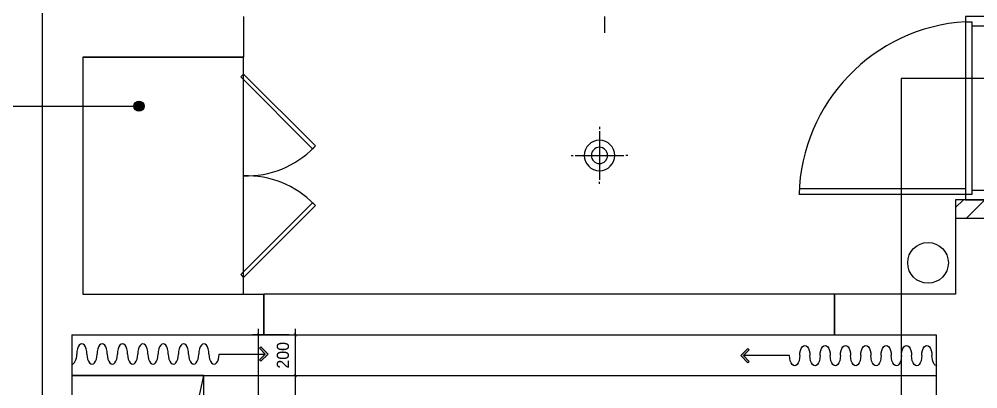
# Model space of a CAD drawing. Header units: inches. Extents: x 4000 to 56200, y 2703 to 36422.
# Drawn here: x 35303 to 40017, y 15716 to 17533 of the extents above; entities that cross this region are included whole.
import ezdxf

# ---------------------------------------------------------------- set-up
doc = ezdxf.new("R2010")
doc.units = ezdxf.units.IN
doc.header["$LTSCALE"] = 30
doc.header["$MEASUREMENT"] = 0
for name, color, linetype in [('0-ELC TEXT', 7, 'Continuous'), ('0-LINE', 7, 'Continuous'), ('01. F-소품', 3, 'Continuous'), ('03-WAL NEW', 3, 'Continuous'), ('06-C-천장', 4, 'Continuous'), ('06-FUR', 6, 'Continuous'), ('07-DIM', 5, 'Continuous'), ('07-DIM WAL', 5, 'Continuous'), ('3.기호.계단선', 30, 'Continuous'), ('_LIBR', 4, 'Continuous'), ('CEIL-DOOR', 6, 'Continuous'), ('CEIL-LIGHT', 7, 'Continuous'), ('HAT', 5, 'Continuous'), ('RC-LIGHT', 7, 'Continuous'), ('U-LANP', 6, 'Continuous'), ('도면층2', 2, 'Continuous'), ('도면층4', 4, 'Continuous')]:
    doc.layers.add(name, color=color, linetype=linetype)
doc.styles.add('HY 울릉도 L', font='')
doc.styles.get('HY 울릉도 L').set_extended_font_data('HY울릉도L')
doc.linetypes.add('FENCELINE1', pattern='A,0.25,-0.1,[133,ltypeshp.shx,S=0.1,R=0,X=-0.1,Y=0],-0.1,1', length=1.45)
doc.dimstyles.new('30-', dxfattribs={"dimscale": 30, "dimtxt": 2, "dimasz": 1, "dimexe": 1, "dimexo": 1, "dimgap": 1, "dimtad": 1, "dimdec": 0, "dimrnd": 0.05, "dimdsep": 46, "dimlunit": 6, "dimtxsty": 'HY 울릉도 L', "dimblk": 'ARCHTICK', "dimcen": 2.5, "dimdle": 1, "dimclrd": 133, "dimclre": 133, "dimclrt": 30, "dimadec": 0, "dimazin": 0, "dimtfac": 1, "dimtdec": 0, "dimtix": 1, "dimtmove": 2, "dimatfit": 3, "dimldrblk": 'ARCHTICK', "dimfxl": 1, "dimlwd": -1, "dimlwe": -1, "dimarcsym": 0})

# ---------------------------------------------------------------- blocks, each defined once
blk = doc.blocks.new('FFSFDF')
at = {"layer": '01. F-소품'}
blk.add_hatch(color=8, dxfattribs=at).paths.add_polyline_path([(1567672.9, 1746751.1), (1567679.9, 1746744.1), (1567715.3, 1746779.4), (1567679.9, 1746814.8), (1567672.9, 1746807.7), (1567701.2, 1746779.4)])
at = {"layer": '01. F-소품', "color": 8}
for p, q in [((1567672.9, 1746807.7), (1567679.9, 1746814.8)), ((1567474.8, 1746779.4), (1567701.2, 1746779.4)), ((1567672.9, 1746751.1), (1567679.9, 1746744.1))]:
    blk.add_line(p, q, dxfattribs=at)
for points in [[(1567672.9, 1746807.7), (1567701.2, 1746779.4), (1567672.9, 1746751.1)], [(1567679.9, 1746814.8), (1567715.3, 1746779.4), (1567679.9, 1746744.1)]]:
    blk.add_lwpolyline(points, dxfattribs=at)
for centre, start_param, end_param in [((1566799.8, 1746779.4), 1.570796, 4.712389), ((1566899.8, 1746779.4), 1.570796, 4.712389), ((1566999.8, 1746779.4), 1.570796, 4.712389), ((1567099.8, 1746779.4), 1.570796, 4.712389), ((1567199.8, 1746779.4), 1.570796, 4.712389), ((1567299.8, 1746779.4), 1.570796, 4.712389), ((1567399.8, 1746779.4), 1.570796, 4.712389), ((1566749.8, 1746779.4), 6.283185, 7.853982), ((1566849.8, 1746779.4), 4.712389, 7.853982), ((1566949.8, 1746779.4), 4.712389, 7.853982), ((1567049.8, 1746779.4), 4.712389, 7.853982), ((1567149.8, 1746779.4), 4.712389, 7.853982), ((1567249.8, 1746779.4), 4.712389, 7.853982), ((1567349.8, 1746779.4), 4.712389, 7.853982), ((1567449.8, 1746779.4), 4.712389, 7.853982)]:
    blk.add_ellipse(centre, major_axis=(0, -50), ratio=0.5, start_param=start_param, end_param=end_param, dxfattribs=at)
blk = doc.blocks.new('도남e편한108-1003')
at = {"layer": '도면층2'}
for p, q in [((13177.7, 37571.9), (13177.7, 25896.9)), ((14167.7, 36531.9), (14167.7, 36331.9)), ((13377.7, 36331.9), (13377.7, 35166.9)), ((13377.7, 36331.9), (14167.7, 36331.9)), ((17667.7, 35541.9), (17667.7, 35166.9)), ((17667.7, 35541.9), (17867.7, 35541.9)), ((13377.7, 35166.9), (14267.7, 35166.9)), ((14267.7, 34966.9), (14267.7, 35166.9)), ((14267.7, 35166.9), (14267.7, 34966.9)), ((17572.7, 35166.9), (17072.7, 35166.9)), ((17072.7, 35166.9), (17072.7, 34966.9)), ((17667.7, 35166.9), (17572.7, 35166.9)), ((13322.7, 34966.9), (13322.7, 31831.9)), ((13322.7, 34966.9), (14267.7, 34966.9)), ((17072.7, 34966.9), (17572.7, 34966.9)), ((17572.7, 34966.9), (17572.7, 31631.9))]:
    blk.add_line(p, q, dxfattribs=at)
at = {"layer": '도면층4'}
blk.add_line((14267.7, 35166.9), (14267.7, 34966.9), dxfattribs=at)
blk.add_lwpolyline([(17072.7, 35166.9), (14267.7, 35166.9), (14267.7, 34966.9), (17072.7, 34966.9)], close=True, dxfattribs=at)
blk = doc.blocks.new('cjswjdeh')
at = {"layer": '03-WAL NEW'}
h = blk.add_hatch(dxfattribs=at)
h.set_pattern_fill('ANSI31', color=256, scale=600)
h.set_pattern_definition([(45, (22239, -18986.44), (-53.03301, 53.03301), [])])
h.paths.add_polyline_path([(39906.7, 16645.5), (39906.7, 16555.5), (40106.7, 16555.5), (40106.7, 16645.5)])
at = {"layer": '0-LINE', "color": 8}
for p, q in [((38180.9, 17545.5), (38180.9, 17465.6)), ((35561.7, 15780.5), (39811.7, 15780.5))]:
    blk.add_line(p, q, dxfattribs=at)
at = {"layer": '03-WAL NEW'}
for p, q in [((40106.7, 16645.5), (39906.7, 16645.5)), ((39906.7, 16645.5), (39906.7, 16555.5))]:
    blk.add_line(p, q, dxfattribs=at)
at = {"layer": '06-FUR', "color": 8}
for p, q in [((36211.7, 15780.5), (35561.7, 15780.5)), ((35561.7, 15780.5), (35561.7, 12845.5)), ((35561.7, 12845.5), (36211.7, 15780.5)), ((36211.7, 12845.5), (36211.7, 15780.5))]:
    blk.add_line(p, q, dxfattribs=at)
for points in [[(35616.7, 16180.5), (36406.7, 16180.5), (36406.7, 17345.5), (35616.7, 17345.5)], [(36406.7, 17263), (36760.2, 16909.5), (36746.1, 16895.3), (36392.5, 17248.9)], [(36406.7, 16263), (36760.2, 16616.6), (36746.1, 16630.7), (36392.5, 16277.1)]]:
    blk.add_lwpolyline(points, close=True, dxfattribs=at)
for centre, start, end in [((36421.2, 17227.3), 268.209, 315.6168), ((36421.2, 16298.7), 44.3832, 91.791)]:
    blk.add_arc(centre, 464.5, start, end, dxfattribs=at)
at = {"layer": '3.기호.계단선', "color": 8}
blk.add_circle((39772.1, 16334.8), 100, dxfattribs=at)
at = {"layer": '_LIBR', "color": 8, "linetype": 'Continuous'}
for p, q in [((39956.7, 17520.5), (39956.7, 16700.5)), ((39987.2, 17500.5), (39987.2, 16690.5))]:
    blk.add_line(p, q, dxfattribs=at)
for points in [[(40077.2, 17500.5), (40077.2, 17520.5), (40106.7, 17520.5), (40106.7, 17545.5), (39956.7, 17545.5), (39956.7, 17520.5), (39987.2, 17520.5), (39987.2, 17500.5)], [(39987.2, 16670.5), (39956.7, 16670.5), (39956.7, 16645.5), (40106.7, 16645.5), (40106.7, 16670.5), (40077.2, 16670.5), (40077.2, 16690.5), (39987.2, 16690.5)]]:
    blk.add_lwpolyline(points, close=True, dxfattribs=at)
blk.add_lwpolyline([(39137.8, 16700.5), (39956.7, 16700.5), (39956.7, 16670.5), (39137.2, 16670.5)], dxfattribs=at)
blk.add_arc((40010.8, 16648.9), 873.3, 93.5571, 178.5805, dxfattribs=at)
at = {"color": 8}
blk.add_blockref('FFSFDF', (-1531188.1, -1730892.9), dxfattribs=at)
at = {"color": 8, "xscale": -1}
blk.add_blockref('FFSFDF', (1606566.2, -1730900.5), dxfattribs=at)
at = {"layer": '06-C-천장'}
blk.add_blockref('도남e편한108-1003', (22239, -18986.4), dxfattribs=at)
blk = doc.blocks.new('_ARCHTICK')
at = {"color": 0, "linetype": 'ByBlock', "const_width": 0.075}
blk.add_lwpolyline([(-0.25, -0.25), (0.25, 0.25)], dxfattribs=at)
blk = doc.blocks.new('*D170')
at = {"layer": '07-DIM WAL', "color": 133, "transparency": 16777216}
for p, q in [((36661.7, 15183), (36661.7, 15810.5)), ((36631.7, 15780.5), (36631.7, 15780.5)), ((36631.7, 15213), (36631.7, 15213))]:
    blk.add_line(p, q, dxfattribs=at)
at = {"layer": 'Defpoints', "color": 0, "transparency": 16777216}
for p in [(36661.7, 15780.5), (36661.7, 15780.5), (36661.7, 15213)]:
    blk.add_point(p, dxfattribs=at)
at = {"layer": '07-DIM WAL', "color": 133, "transparency": 16777216, "xscale": 30, "yscale": 30, "zscale": 30}
for p, rotation in [((36661.7, 15780.5), 90), ((36661.7, 15213), 270)]:
    blk.add_blockref('_ARCHTICK', p, dxfattribs=dict(at, rotation=rotation))
at = {"layer": '07-DIM WAL', "color": 30, "transparency": 16777216, "insert": (36600.3, 15496.8), "char_height": 60, "attachment_point": 5, "rotation": 90, "style": 'HY 울릉도 L'}
blk.add_mtext('568', dxfattribs=at)
blk = doc.blocks.new('*D171')
at = {"layer": '07-DIM WAL', "color": 133, "transparency": 16777216}
for p, q in [((36631.7, 15980.5), (36631.7, 15980.5)), ((36661.7, 15750.5), (36661.7, 16010.5)), ((36631.7, 15780.5), (36631.7, 15780.5))]:
    blk.add_line(p, q, dxfattribs=at)
at = {"layer": 'Defpoints', "color": 0, "transparency": 16777216}
for p in [(36661.7, 15980.5), (36661.7, 15980.5), (36661.7, 15780.5)]:
    blk.add_point(p, dxfattribs=at)
at = {"layer": '07-DIM WAL', "color": 133, "transparency": 16777216, "xscale": 30, "yscale": 30, "zscale": 30}
for p, rotation in [((36661.7, 15980.5), 270), ((36661.7, 15780.5), 90)]:
    blk.add_blockref('_ARCHTICK', p, dxfattribs=dict(at, rotation=rotation))
at = {"layer": '07-DIM WAL', "color": 30, "transparency": 16777216, "insert": (36600.4, 15880.5), "char_height": 60, "attachment_point": 5, "rotation": 90, "style": 'HY 울릉도 L'}
blk.add_mtext('200', dxfattribs=at)
blk = doc.blocks.new('*D173')
at = {"layer": '07-DIM WAL', "color": 133, "transparency": 16777216}
for p, q in [((36631.7, 15980.5), (36450.8, 15980.5)), ((36480.8, 15183), (36480.8, 16010.5)), ((36631.7, 15213), (36450.8, 15213))]:
    blk.add_line(p, q, dxfattribs=at)
at = {"layer": 'Defpoints', "color": 0, "transparency": 16777216}
for p in [(36480.8, 15980.5), (36661.7, 15980.5), (36661.7, 15213)]:
    blk.add_point(p, dxfattribs=at)
at = {"layer": '07-DIM WAL', "color": 133, "transparency": 16777216, "xscale": 30, "yscale": 30, "zscale": 30}
for p, rotation in [((36480.8, 15980.5), 90), ((36480.8, 15213), 270)]:
    blk.add_blockref('_ARCHTICK', p, dxfattribs=dict(at, rotation=rotation))
at = {"layer": '07-DIM WAL', "color": 30, "transparency": 16777216, "insert": (36419.5, 15596.8), "char_height": 60, "attachment_point": 5, "rotation": 90, "style": 'HY 울릉도 L'}
blk.add_mtext('768', dxfattribs=at)
blk = doc.blocks.new('매입등')
at = {"layer": 'HAT', "color": 1}
for p, q in [((0, 140), (0, 130)), ((0, 120), (0, -120)), ((-140, 0), (-130, 0)), ((120, 0), (-120, 0)), ((140, 0), (130, 0)), ((-140, 0), (-130, 0)), ((0, -140), (0, -130))]:
    blk.add_line(p, q, dxfattribs=at)
blk.add_circle((0, 0), 40, dxfattribs=at)
at = {"layer": 'U-LANP'}
blk.add_circle((0, 0), 75, dxfattribs=at)
blk = doc.blocks.new('A$C59950440')
at = {"layer": 'CEIL-DOOR'}
blk.add_blockref('매입등', (140, 140), dxfattribs=at)

msp = doc.modelspace()

# ---------------------------------------------------------------- hatches: boundary and pattern name
at = {"layer": '0-ELC TEXT'}
h = msp.add_hatch(color=256, dxfattribs=at)
h.dxf.hatch_style = 1
edge = h.paths.add_edge_path()
edge.add_arc((35892.6, 17105.4), 25, 90, 450)

# ---------------------------------------------------------------- linework, layer by layer
msp.add_line((34730.2, 17105.4), (35892.6, 17105.4), dxfattribs=at)
msp.add_circle((35892.6, 17105.4), 25, dxfattribs=at)
at = {"layer": '3.기호.계단선', "linetype": 'FENCELINE1', "ltscale": 5}
for p, q in [((40454.2, 17240.7), (39640.3, 17240.7)), ((39640.3, 17240.7), (39640.3, 15090.1))]:
    msp.add_line(p, q, dxfattribs=at)
at = {"layer": 'CEIL-LIGHT', "const_width": 1}
msp.add_lwpolyline([(39811.7, 15780.5), (35561.7, 15780.5)], dxfattribs=at)

# ---------------------------------------------------------------- block references
at = {"layer": '07-DIM'}
msp.add_blockref('cjswjdeh', (0, 0), dxfattribs=at)
at = {"layer": 'RC-LIGHT', "xscale": -1}
msp.add_blockref('A$C59950440', (38296.7, 16723), dxfattribs=at)

# ---------------------------------------------------------------- dimensions: what is measured, and where the dimension line sits
at = {"layer": '07-DIM WAL'}
for base, p1, p2, picture, middle in [((36480.8373562, 15980.5068746), (36661.6519092, 15213.0068746), (36661.6519092, 15980.5068746), '*D173', (36419.5347782, 15596.7568746)), ((36661.7, 15980.5), (36661.7, 15780.5), (36661.7, 15980.5), '*D171', (36600.4, 15880.5)), ((36661.6519092, 15780.5068746), (36661.6519092, 15213.0068746), (36661.6519092, 15780.5068746), '*D170', (36600.3493312, 15496.7568746))]:
    dim = msp.add_linear_dim(base=base, p1=p1, p2=p2, angle=90, dimstyle='30-', dxfattribs=at)
    dim.commit()
    dim.dimension.update_dxf_attribs({"geometry": picture, "text_midpoint": middle})

doc.saveas('drawing.dxf')
